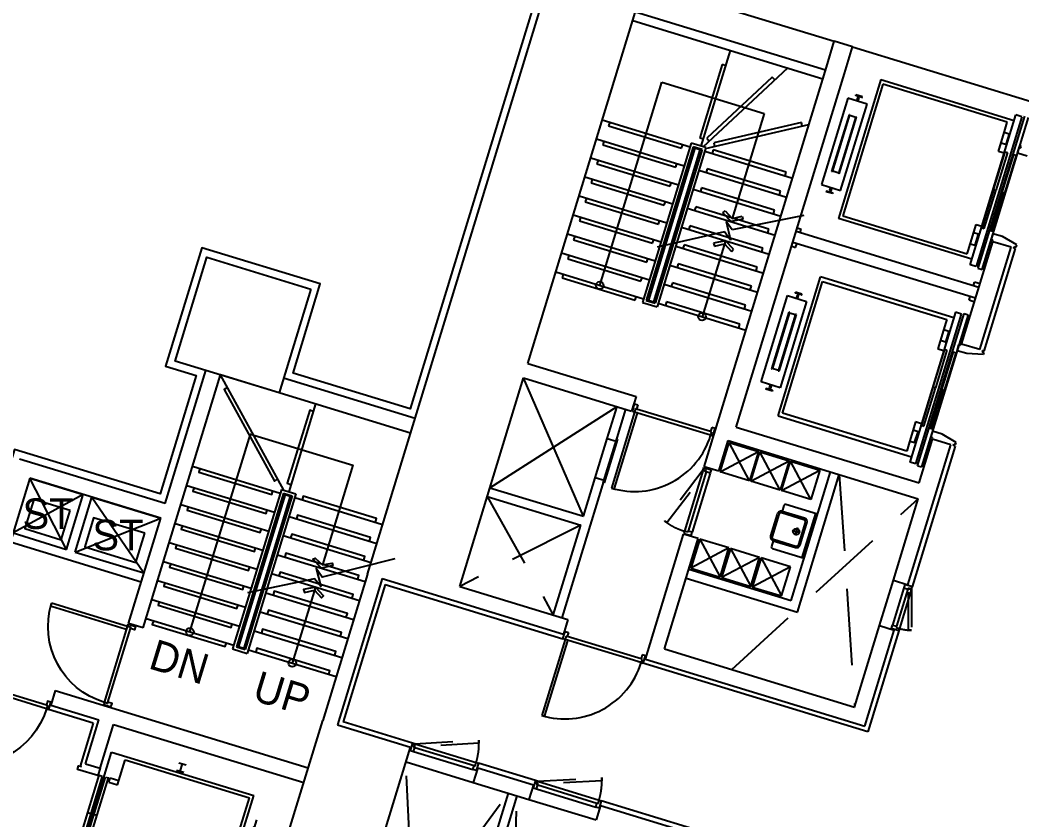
# Model space of a CAD drawing. Header units: millimetres. Extents: x -7616 to 421613, y 91067 to 341353.
# Drawn here: x 330073 to 343174, y 224348 to 234811 of the extents above; entities that cross this region are included whole.
import ezdxf
from ezdxf.enums import TextEntityAlignment as Align

# ---------------------------------------------------------------- set-up
doc = ezdxf.new("R2010")
doc.units = ezdxf.units.MM
doc.header["$LTSCALE"] = 500
doc.header["$MEASUREMENT"] = 0
doc.linetypes.add('HIDDEN', pattern=[2, 1, -1])
doc.linetypes.add('HOON1', pattern=[3, 2, -1])
doc.layers.add('e-plan', color=9, linetype='CONTINUOUS')
doc.styles.add('돋움', font='Dotum.ttf')

# ---------------------------------------------------------------- blocks, each defined once
blk = doc.blocks.new('1~2F TC-140305')
at = {"layer": 'e-plan', "ltscale": 0.5}
blk.add_lwpolyline([(-81063, -27025), (-81478, -28383), (-82836, -27968), (-82421, -26610), (-81063, -27025)], dxfattribs=at)
blk = doc.blocks.new('1F 코어')
at = {"layer": 'e-plan'}
for p, q in [((-80321, -30755), (-77500, -21527)), ((-78224, -27998), (-76703, -23025)), ((-76703, -23025), (-74217, -23785)), ((-76818, -23400), (-74331, -24160)), ((-76853, -23515), (-74366, -24275)), ((-74320, -24123), (-74217, -23785)), ((-75959, -25156), (-75576, -23905)), ((-74084, -24206), (-73978, -23858)), ((-73978, -23858), (-71587, -24589)), ((-75685, -24089), (-75977, -25046)), ((-75637, -24104), (-75685, -24089)), ((-75931, -25164), (-74826, -24134)), ((-75918, -29351), (-74320, -24123)), ((-75498, -28831), (-74084, -24206)), ((-77284, -26978), (-76471, -24319)), ((-76471, -24319), (-75133, -24729)), ((-75029, -24254), (-75885, -25053)), ((-74995, -24291), (-75029, -24254)), ((-73607, -24285), (-74163, -26102)), ((-73580, -24346), (-74106, -26067)), ((-73607, -24285), (-71863, -24819)), ((-71954, -24843), (-73580, -24346)), ((-73937, -24492), (-73935, -24486)), ((-73850, -24512), (-73935, -24486)), ((-73903, -24507), (-73935, -24495)), ((-74038, -24530), (-74383, -25659)), ((-74134, -25735), (-73789, -24606)), ((-73789, -24606), (-74038, -24530)), ((-73918, -24555), (-73909, -24526)), ((-73917, -24557), (-73918, -24555)), ((-73904, -24561), (-73917, -24557)), ((-73909, -24526), (-73905, -24523)), ((-73905, -24523), (-73901, -24511)), ((-73904, -24561), (-73903, -24560)), ((-73903, -24507), (-73901, -24511)), ((-73903, -24560), (-73893, -24530)), ((-73896, -24526), (-73892, -24514)), ((-73893, -24530), (-73896, -24526)), ((-73888, -24512), (-73892, -24514)), ((-73854, -24519), (-73888, -24512)), ((-73851, -24518), (-73850, -24512)), ((-75133, -24729), (-75552, -26102)), ((-74247, -25489), (-74020, -24747)), ((-74240, -25491), (-74013, -24749)), ((-74013, -24749), (-74020, -24747)), ((-73935, -24781), (-74015, -24757)), ((-72440, -26707), (-71841, -24747)), ((-71763, -24771), (-71841, -24747)), ((-77250, -24813), (-76102, -25164)), ((-77154, -24843), (-77169, -24890)), ((-77169, -24890), (-76213, -25183)), ((-75900, -25187), (-74550, -24875)), ((-74646, -24846), (-75793, -25111)), ((-74635, -24895), (-74646, -24846)), ((-74159, -25516), (-73932, -24774)), ((-74152, -25518), (-73925, -24776)), ((-73925, -24776), (-73932, -24774)), ((-71763, -24771), (-72362, -26731)), ((-71730, -24765), (-72338, -26754)), ((-72285, -26770), (-71677, -24781)), ((-71982, -24934), (-71954, -24843)), ((-72071, -25225), (-71982, -24934)), ((-71994, -24974), (-71930, -24994)), ((-71930, -24994), (-71974, -25137)), ((-77326, -25062), (-76178, -25413)), ((-77230, -25091), (-77245, -25139)), ((-77245, -25139), (-76289, -25431)), ((-76088, -25116), (-76725, -27201)), ((-76213, -25183), (-76198, -25135)), ((-75896, -25175), (-76088, -25116)), ((-75977, -25046), (-75929, -25060)), ((-75885, -25053), (-75851, -25090)), ((-75793, -25111), (-75782, -25160)), ((-71974, -25137), (-72038, -25118)), ((-71772, -25160), (-71791, -25154)), ((-76061, -25166), (-76675, -27175)), ((-76040, -25183), (-76648, -27172)), ((-75973, -25204), (-76581, -27193)), ((-75946, -25201), (-76560, -27210)), ((-75896, -25175), (-76534, -27260)), ((-76040, -25183), (-76064, -25176)), ((-75946, -25201), (-76061, -25166)), ((-75973, -25204), (-76040, -25183)), ((-75973, -25204), (-75970, -25194)), ((-75973, -25204), (-75965, -25196)), ((-75973, -25204), (-75954, -25199)), ((-75949, -25211), (-75973, -25204)), ((-75911, -25223), (-74764, -25574)), ((-75801, -25204), (-75815, -25252)), ((-74845, -25496), (-75801, -25204)), ((-72136, -25728), (-71984, -25231)), ((-71953, -25241), (-72105, -25737)), ((-71995, -25249), (-72071, -25225)), ((-72021, -25763), (-71869, -25266)), ((-71839, -25276), (-71990, -25772)), ((-71984, -25231), (-71953, -25241)), ((-71869, -25266), (-71839, -25276)), ((-71820, -25250), (-71797, -25173)), ((-71696, -25288), (-71820, -25250)), ((-71797, -25173), (-71778, -25179)), ((-71778, -25179), (-71772, -25160)), ((-77402, -25311), (-76254, -25661)), ((-77306, -25340), (-77321, -25388)), ((-77321, -25388), (-76365, -25680)), ((-76289, -25431), (-76274, -25384)), ((-76140, -25425), (-76116, -25432)), ((-76049, -25452), (-76025, -25460)), ((-75987, -25471), (-74840, -25822)), ((-75877, -25453), (-75891, -25501)), ((-74921, -25745), (-75877, -25453)), ((-74859, -25544), (-74845, -25496)), ((-74240, -25491), (-74247, -25489)), ((-74157, -25508), (-74237, -25483)), ((-74152, -25518), (-74159, -25516)), ((-77478, -25559), (-76330, -25910)), ((-77382, -25588), (-77397, -25636)), ((-77397, -25636), (-76441, -25929)), ((-76365, -25680), (-76350, -25632)), ((-76216, -25673), (-76192, -25680)), ((-74383, -25659), (-74134, -25735)), ((-77554, -25808), (-76406, -26159)), ((-76125, -25701), (-76101, -25708)), ((-76063, -25720), (-74916, -26071)), ((-75953, -25701), (-75967, -25749)), ((-74997, -25994), (-75953, -25701)), ((-74935, -25793), (-74921, -25745)), ((-74320, -25747), (-74322, -25752)), ((-74237, -25778), (-74322, -25752)), ((-74284, -25753), (-74317, -25745)), ((-74284, -25753), (-74280, -25751)), ((-74276, -25738), (-74280, -25751)), ((-74269, -25705), (-74278, -25734)), ((-74278, -25734), (-74276, -25738)), ((-74267, -25741), (-74271, -25753)), ((-74269, -25757), (-74271, -25753)), ((-74268, -25704), (-74269, -25705)), ((-74237, -25770), (-74269, -25757)), ((-74255, -25708), (-74268, -25704)), ((-74263, -25739), (-74267, -25741)), ((-74254, -25709), (-74263, -25739)), ((-74255, -25708), (-74254, -25709)), ((-74235, -25773), (-74237, -25778)), ((-72136, -25729), (-72288, -26226)), ((-72257, -26235), (-72106, -25739)), ((-72022, -25765), (-72173, -26261)), ((-72143, -26270), (-71991, -25774)), ((-72105, -25737), (-72136, -25728)), ((-72106, -25739), (-72136, -25729)), ((-71991, -25774), (-72022, -25765)), ((-71990, -25772), (-72021, -25763)), ((-77458, -25837), (-77473, -25885)), ((-77473, -25885), (-76517, -26177)), ((-76441, -25929), (-76426, -25881)), ((-76292, -25922), (-76268, -25929)), ((-77630, -26057), (-76482, -26407)), ((-76201, -25950), (-76177, -25957)), ((-76139, -25969), (-74992, -26319)), ((-76029, -25950), (-76044, -25998)), ((-75073, -26242), (-76029, -25950)), ((-75676, -26029), (-75644, -26004)), ((-75565, -26144), (-75676, -26029)), ((-75644, -26004), (-75552, -26102)), ((-74615, -26062), (-75553, -26253)), ((-75552, -26102), (-75422, -26072)), ((-75422, -26072), (-75413, -26110)), ((-75011, -26042), (-74997, -25994)), ((-74106, -26067), (-72480, -26564)), ((-77534, -26086), (-77549, -26134)), ((-77549, -26134), (-76593, -26426)), ((-76517, -26177), (-76502, -26130)), ((-76368, -26170), (-76344, -26178)), ((-76277, -26198), (-76253, -26206)), ((-76105, -26199), (-76120, -26246)), ((-75149, -26491), (-76105, -26199)), ((-75553, -26253), (-75630, -26143)), ((-75630, -26143), (-75574, -26386)), ((-75413, -26110), (-75565, -26144)), ((-72419, -26636), (-74163, -26102)), ((-72468, -26524), (-72363, -26182)), ((-72363, -26182), (-72287, -26205)), ((-77706, -26305), (-76558, -26656)), ((-77610, -26334), (-77625, -26382)), ((-75651, -26276), (-76532, -26479)), ((-76215, -26217), (-75068, -26568)), ((-75574, -26386), (-75651, -26276)), ((-75087, -26290), (-75073, -26242)), ((-72325, -27004), (-74716, -26273)), ((-74701, -26225), (-74648, -26241)), ((-74663, -26289), (-74648, -26241)), ((-72332, -26309), (-72396, -26289)), ((-72376, -26452), (-72332, -26309)), ((-72288, -26226), (-72257, -26235)), ((-72173, -26261), (-72143, -26270)), ((-72142, -26302), (-72165, -26378)), ((-72018, -26340), (-72142, -26302)), ((-77625, -26382), (-76669, -26675)), ((-76593, -26426), (-76578, -26378)), ((-76444, -26419), (-76420, -26426)), ((-76353, -26447), (-76329, -26454)), ((-76181, -26447), (-76196, -26495)), ((-75225, -26740), (-76181, -26447)), ((-75641, -26393), (-75945, -27387)), ((-75641, -26393), (-75797, -26426)), ((-75797, -26426), (-75785, -26465)), ((-75785, -26465), (-75654, -26435)), ((-75654, -26435), (-75563, -26533)), ((-75535, -26506), (-75641, -26393)), ((-74774, -26464), (-74722, -26480)), ((-72369, -27147), (-74760, -26416)), ((-74722, -26480), (-74707, -26433)), ((-72552, -27745), (-72142, -26406)), ((-72440, -26433), (-72376, -26452)), ((-72152, -26403), (-72171, -26397)), ((-72165, -26378), (-72146, -26384)), ((-72146, -26384), (-72152, -26403)), ((-71903, -26479), (-72142, -26406)), ((-71831, -26449), (-72018, -26340)), ((-71840, -26478), (-71831, -26449)), ((-77782, -26554), (-76634, -26905)), ((-77686, -26583), (-77701, -26631)), ((-76291, -26466), (-75144, -26817)), ((-75563, -26533), (-75535, -26506)), ((-75163, -26539), (-75149, -26491)), ((-72480, -26564), (-72468, -26524)), ((-72313, -27818), (-71903, -26479)), ((-72255, -27836), (-71846, -26497)), ((-71870, -26490), (-71864, -26470)), ((-71846, -26497), (-71870, -26490)), ((-71864, -26470), (-71840, -26478)), ((-77701, -26631), (-76745, -26923)), ((-76669, -26675), (-76654, -26627)), ((-76520, -26668), (-76496, -26675)), ((-76429, -26695), (-76405, -26703)), ((-76367, -26714), (-75220, -27065)), ((-76257, -26696), (-76272, -26744)), ((-75301, -26988), (-76257, -26696)), ((-72362, -26731), (-72440, -26707)), ((-77858, -26802), (-76710, -27153)), ((-77762, -26832), (-77777, -26880)), ((-75239, -26787), (-75225, -26740)), ((-72338, -26754), (-72285, -26770)), ((-77777, -26880), (-76821, -27172)), ((-76745, -26923), (-76730, -26875)), ((-76596, -26916), (-76572, -26924)), ((-76505, -26944), (-76481, -26951)), ((-76443, -26963), (-75296, -27314)), ((-76333, -26945), (-76348, -26992)), ((-75377, -27237), (-76333, -26945)), ((-75315, -27036), (-75301, -26988)), ((-74952, -28684), (-74397, -26867)), ((-74896, -28649), (-74369, -26928)), ((-72652, -27401), (-74397, -26867)), ((-74369, -26928), (-72744, -27425)), ((-72397, -26982), (-72382, -26934)), ((-72311, -26956), (-72382, -26934)), ((-75172, -28241), (-74827, -27112)), ((-74827, -27112), (-74579, -27188)), ((-74726, -27074), (-74724, -27068)), ((-74639, -27094), (-74724, -27068)), ((-74693, -27089), (-74724, -27077)), ((-74707, -27137), (-74698, -27108)), ((-74698, -27108), (-74694, -27105)), ((-74694, -27105), (-74690, -27093)), ((-74693, -27089), (-74690, -27093)), ((-74692, -27142), (-74683, -27112)), ((-74685, -27108), (-74681, -27096)), ((-74683, -27112), (-74685, -27108)), ((-74677, -27094), (-74681, -27096)), ((-74644, -27101), (-74677, -27094)), ((-74641, -27100), (-74639, -27094)), ((-76821, -27172), (-76806, -27124)), ((-76725, -27201), (-76534, -27260)), ((-76675, -27175), (-76560, -27210)), ((-76672, -27165), (-76648, -27172)), ((-76648, -27172), (-76581, -27193)), ((-76581, -27193), (-76557, -27200)), ((-76519, -27212), (-75372, -27563)), ((-76409, -27193), (-76424, -27241)), ((-75453, -27486), (-76409, -27193)), ((-75391, -27285), (-75377, -27237)), ((-74579, -27188), (-74924, -28317)), ((-74707, -27139), (-74707, -27137)), ((-74693, -27143), (-74707, -27139)), ((-74693, -27143), (-74692, -27142)), ((-72455, -27173), (-72441, -27125)), ((-72384, -27195), (-72455, -27173)), ((-74810, -27329), (-75037, -28071)), ((-74802, -27331), (-75029, -28073)), ((-74722, -27356), (-74949, -28098)), ((-74714, -27358), (-74941, -28100)), ((-74802, -27331), (-74810, -27329)), ((-74724, -27363), (-74804, -27339)), ((-74714, -27358), (-74722, -27356)), ((-72631, -27329), (-73230, -29289)), ((-73151, -29313), (-72552, -27353)), ((-73127, -29336), (-72519, -27347)), ((-72466, -27363), (-73075, -29352)), ((-72552, -27353), (-72631, -27329)), ((-72519, -27347), (-72466, -27363)), ((-75467, -27533), (-75453, -27486)), ((-72756, -27465), (-72861, -27808)), ((-72744, -27425), (-72756, -27465)), ((-72784, -27556), (-72720, -27576)), ((-72720, -27576), (-72764, -27720)), ((-72764, -27720), (-72828, -27700)), ((-72610, -27832), (-72586, -27755)), ((-72586, -27755), (-72567, -27761)), ((-72561, -27742), (-72580, -27736)), ((-72567, -27761), (-72561, -27742)), ((-72313, -27818), (-72552, -27745)), ((-72925, -28310), (-72773, -27813)), ((-72743, -27823), (-72895, -28319)), ((-72861, -27808), (-72784, -27831)), ((-72810, -28345), (-72659, -27848)), ((-72628, -27858), (-72780, -28354)), ((-72773, -27813), (-72743, -27823)), ((-72659, -27848), (-72628, -27858)), ((-72485, -27870), (-72610, -27832)), ((-72270, -27883), (-72485, -27870)), ((-72279, -27828), (-72285, -27847)), ((-72285, -27847), (-72261, -27855)), ((-72255, -27836), (-72279, -27828)), ((-72261, -27855), (-72270, -27883)), ((-78224, -27998), (-76808, -28431)), ((-75029, -28073), (-75037, -28071)), ((-74946, -28090), (-75027, -28065)), ((-74941, -28100), (-74949, -28098)), ((-79115, -30915), (-78282, -28189)), ((-77496, -29998), (-78282, -28189)), ((-78282, -28189), (-76867, -28622)), ((-74924, -28317), (-75172, -28241)), ((-75059, -28287), (-75068, -28316)), ((-75057, -28286), (-75059, -28287)), ((-75044, -28290), (-75057, -28286)), ((-75043, -28291), (-75052, -28321)), ((-75044, -28290), (-75043, -28291)), ((-76808, -28431), (-76867, -28622)), ((-75110, -28329), (-75111, -28334)), ((-75026, -28360), (-75111, -28334)), ((-75073, -28335), (-75107, -28327)), ((-75073, -28335), (-75069, -28333)), ((-75066, -28320), (-75069, -28333)), ((-75068, -28316), (-75066, -28320)), ((-75057, -28323), (-75060, -28335)), ((-75058, -28339), (-75060, -28335)), ((-75026, -28352), (-75058, -28339)), ((-75052, -28321), (-75057, -28323)), ((-75025, -28355), (-75026, -28360)), ((-72926, -28311), (-73077, -28808)), ((-73047, -28817), (-72895, -28321)), ((-72811, -28347), (-72963, -28843)), ((-72932, -28852), (-72780, -28356)), ((-72895, -28321), (-72926, -28311)), ((-72895, -28319), (-72925, -28310)), ((-72780, -28356), (-72811, -28347)), ((-72780, -28354), (-72810, -28345)), ((-76857, -28625), (-76828, -28529)), ((-76828, -28529), (-76785, -28542)), ((-76785, -28542), (-76801, -28595)), ((-78721, -29624), (-77058, -28563)), ((-77185, -28979), (-77058, -28563)), ((-76828, -28634), (-77132, -29628)), ((-77091, -29630), (-76796, -28664)), ((-77070, -29014), (-76943, -28598)), ((-76828, -28634), (-76857, -28625)), ((-76815, -28590), (-76828, -28634)), ((-75834, -28938), (-76828, -28634)), ((-76790, -28645), (-76828, -28634)), ((-76801, -28595), (-76815, -28590)), ((-75835, -28890), (-76801, -28595)), ((-76796, -28664), (-76790, -28645)), ((-74952, -28684), (-73208, -29218)), ((-73270, -29146), (-74896, -28649)), ((-73153, -28764), (-73242, -29055)), ((-73076, -28787), (-73153, -28764)), ((-73077, -28808), (-73047, -28817)), ((-75819, -28838), (-75835, -28890)), ((-75835, -28890), (-75821, -28895)), ((-75821, -28895), (-75834, -28938)), ((-75834, -28938), (-75805, -28946)), ((-75776, -28851), (-75819, -28838)), ((-75805, -28946), (-75776, -28851)), ((-75498, -28831), (-73107, -29562)), ((-73122, -28891), (-73186, -28871)), ((-73166, -29034), (-73122, -28891)), ((-72963, -28843), (-72932, -28852)), ((-72931, -28884), (-72955, -28960)), ((-72807, -28922), (-72931, -28884)), ((-72621, -29031), (-72807, -28922)), ((-77343, -29496), (-77185, -28979)), ((-77237, -29560), (-77062, -28986)), ((-77052, -28989), (-77227, -29562)), ((-77185, -28979), (-77070, -29014)), ((-77062, -28986), (-77052, -28989)), ((-75727, -29409), (-75604, -29008)), ((-75708, -29415), (-75591, -29033)), ((-75604, -29008), (-73118, -29768)), ((-75325, -29532), (-75591, -29033)), ((-75591, -29033), (-75209, -29150)), ((-73242, -29055), (-73270, -29146)), ((-73253, -30893), (-72693, -29061)), ((-73230, -29015), (-73166, -29034)), ((-72635, -29079), (-73198, -30920)), ((-73107, -29562), (-72932, -28988)), ((-72941, -28985), (-72961, -28979)), ((-72955, -28960), (-72936, -28966)), ((-72936, -28966), (-72941, -28985)), ((-72693, -29061), (-72932, -28988)), ((-72659, -29072), (-72653, -29052)), ((-72635, -29079), (-72659, -29072)), ((-72653, -29052), (-72630, -29060)), ((-72630, -29060), (-72621, -29031)), ((-75708, -29415), (-75209, -29150)), ((-75209, -29150), (-75325, -29532)), ((-75306, -29538), (-75189, -29156)), ((-74924, -29655), (-75189, -29156)), ((-75189, -29156), (-74807, -29272)), ((-75306, -29538), (-74807, -29272)), ((-74807, -29272), (-74924, -29655)), ((-74905, -29661), (-74788, -29278)), ((-74522, -29778), (-74788, -29278)), ((-74788, -29278), (-74405, -29395)), ((-73151, -29313), (-73230, -29289)), ((-73127, -29336), (-73075, -29352)), ((-75930, -29389), (-76176, -30192)), ((-75891, -29417), (-76128, -30191)), ((-75839, -29433), (-76076, -30207)), ((-75930, -29389), (-75921, -29360)), ((-75887, -29402), (-75930, -29389)), ((-75921, -29360), (-75826, -29390)), ((-75727, -29409), (-75918, -29351)), ((-75891, -29417), (-75887, -29402)), ((-75839, -29433), (-75891, -29417)), ((-75834, -29418), (-75839, -29433)), ((-75826, -29390), (-75834, -29418)), ((-75834, -29418), (-75834, -29418)), ((-75325, -29532), (-75708, -29415)), ((-74905, -29661), (-74405, -29395)), ((-74780, -31100), (-74266, -29417)), ((-74700, -31250), (-74151, -29452)), ((-74405, -29395), (-74522, -29778)), ((-77776, -31324), (-77228, -29531)), ((-77496, -29998), (-77343, -29496)), ((-77228, -29531), (-77343, -29496)), ((-77227, -29562), (-77237, -29560)), ((-74924, -29655), (-75306, -29538)), ((-78756, -29738), (-77532, -30113)), ((-78721, -29624), (-77496, -29998)), ((-77132, -29628), (-77094, -29640)), ((-77094, -29640), (-77091, -29630)), ((-74522, -29778), (-74905, -29661)), ((-74876, -29858), (-74899, -29934)), ((-74435, -29972), (-74851, -29845)), ((-73444, -30834), (-73118, -29768)), ((-74962, -29968), (-75050, -30254)), ((-74943, -29973), (-75030, -30260)), ((-74614, -30043), (-74905, -29953)), ((-74608, -30023), (-74899, -29934)), ((-74464, -29963), (-74639, -30537)), ((-74611, -30546), (-74435, -29972)), ((-77891, -31289), (-77532, -30113)), ((-74638, -30224), (-74594, -30080)), ((-74618, -30229), (-74575, -30086)), ((-76687, -31866), (-76187, -30231)), ((-75996, -30289), (-76187, -30231)), ((-76176, -30192), (-76184, -30221)), ((-76184, -30221), (-76089, -30250)), ((-76133, -30206), (-76176, -30192)), ((-76128, -30191), (-76133, -30206)), ((-76076, -30207), (-76128, -30191)), ((-76089, -30250), (-76080, -30222)), ((-76080, -30222), (-76076, -30207)), ((-76080, -30222), (-76080, -30222)), ((-74661, -30216), (-74768, -30184)), ((-74697, -30146), (-74729, -30251)), ((-74681, -30367), (-74638, -30224)), ((-74662, -30373), (-74618, -30229)), ((-76438, -31733), (-75996, -30289)), ((-75977, -30295), (-76094, -30678)), ((-75977, -30295), (-75711, -30795)), ((-75594, -30412), (-75977, -30295)), ((-75016, -30317), (-75040, -30393)), ((-75016, -30317), (-74725, -30406)), ((-75011, -30298), (-74719, -30387)), ((-75594, -30412), (-76094, -30678)), ((-75711, -30795), (-75594, -30412)), ((-75575, -30418), (-75692, -30800)), ((-75575, -30418), (-75310, -30917)), ((-75193, -30535), (-75575, -30418)), ((-75026, -30418), (-74611, -30546)), ((-75193, -30535), (-75692, -30800)), ((-75310, -30917), (-75193, -30535)), ((-75174, -30541), (-75291, -30923)), ((-74791, -30658), (-75291, -30923)), ((-75174, -30541), (-74908, -31040)), ((-74791, -30658), (-75174, -30541)), ((-74908, -31040), (-74791, -30658)), ((-80321, -30755), (-80906, -32668)), ((-76119, -30691), (-74780, -31100)), ((-76094, -30678), (-75711, -30795)), ((-80130, -30813), (-80715, -32726)), ((-80090, -30888), (-80640, -32686)), ((-80130, -30813), (-77758, -31539)), ((-80090, -30888), (-77766, -31599)), ((-79115, -30915), (-77700, -31347)), ((-76154, -30806), (-74700, -31250)), ((-75692, -30800), (-75310, -30917)), ((-73625, -31427), (-73444, -30834)), ((-73444, -30834), (-73253, -30893)), ((-73303, -30919), (-73307, -30934)), ((-73294, -30891), (-73303, -30919)), ((-73303, -30919), (-73303, -30919)), ((-73198, -30920), (-73294, -30891)), ((-73207, -30948), (-73198, -30920)), ((-75291, -30923), (-74908, -31040)), ((-73307, -30934), (-73456, -31421)), ((-73254, -30950), (-73404, -31437)), ((-73207, -30948), (-73365, -31465)), ((-73307, -30934), (-73254, -30950)), ((-73254, -30950), (-73250, -30935)), ((-73250, -30935), (-73207, -30948)), ((-77700, -31347), (-77758, -31539)), ((-73951, -32493), (-73625, -31427)), ((-73625, -31427), (-73434, -31486)), ((-73469, -31464), (-73461, -31436)), ((-73461, -31436), (-73456, -31421)), ((-73461, -31436), (-73461, -31436)), ((-73456, -31421), (-73404, -31437)), ((-73404, -31437), (-73408, -31452)), ((-77766, -31599), (-77737, -31503)), ((-77725, -31565), (-77738, -31608)), ((-77737, -31503), (-77694, -31516)), ((-77710, -31569), (-77725, -31565)), ((-77694, -31516), (-77710, -31569)), ((-76744, -31864), (-77710, -31569)), ((-73818, -32743), (-73434, -31486)), ((-73374, -31494), (-73779, -32818)), ((-73374, -31494), (-73469, -31464)), ((-73408, -31452), (-73365, -31465)), ((-73365, -31465), (-73374, -31494)), ((-77738, -31608), (-78042, -32602)), ((-78001, -32604), (-77705, -31638)), ((-77738, -31608), (-77766, -31599)), ((-76743, -31912), (-77738, -31608)), ((-77699, -31619), (-77738, -31608)), ((-77705, -31638), (-77699, -31619)), ((-76728, -31812), (-76744, -31864)), ((-76685, -31825), (-76728, -31812)), ((-76714, -31920), (-76685, -31825)), ((-76438, -31733), (-73951, -32493)), ((-73779, -32818), (-76791, -31897)), ((-76744, -31864), (-76730, -31869)), ((-76730, -31869), (-76743, -31912)), ((-76743, -31912), (-76714, -31920)), ((-76687, -31866), (-73818, -32743)), ((-78042, -32602), (-78003, -32614)), ((-78003, -32614), (-78001, -32604)), ((-82894, -39170), (-80906, -32668)), ((-80715, -32726), (-79758, -33018)), ((-79731, -32964), (-80640, -32686)), ((-79703, -32973), (-78899, -33218)), ((-81396, -38374), (-79758, -33018)), ((-79718, -33073), (-78943, -33310)), ((-79701, -33020), (-78927, -33257)), ((-79817, -33210), (-78937, -33479)), ((-78125, -33455), (-78871, -33227)), ((-78879, -33287), (-78937, -33479)), ((-78879, -33287), (-78152, -33510)), ((-78937, -33479), (-78210, -33701)), ((-78152, -33510), (-78210, -33701)), ((-78125, -33455), (-78154, -33551)), ((-78096, -33464), (-78125, -33455)), ((-78111, -33564), (-78095, -33511)), ((-78109, -33507), (-78096, -33464)), ((-78095, -33511), (-78109, -33507)), ((-78096, -33464), (-77293, -33710)), ((-78095, -33511), (-77320, -33748)), ((-79630, -37387), (-78478, -33619)), ((-79550, -37537), (-78363, -33654)), ((-78154, -33551), (-78125, -33560)), ((-78125, -33560), (-78125, -33560)), ((-78125, -33560), (-78111, -33564)), ((-78111, -33564), (-77336, -33801)), ((-78210, -33701), (-77331, -33970)), ((-77336, -33801), (-77320, -33748)), ((-77322, -33805), (-77336, -33801)), ((-77272, -33779), (-77331, -33970)), ((-77320, -33748), (-77306, -33753)), ((-77306, -33753), (-77293, -33710)), ((-77293, -33710), (-77264, -33718)), ((-77264, -33718), (-77293, -33814)), ((-77272, -33779), (-74403, -34656)), ((-74328, -34616), (-77264, -33718)), ((-77293, -33814), (-77322, -33805)), ((-77322, -33805), (-77322, -33805))]:
    blk.add_line(p, q, dxfattribs=at)
at = {"layer": 'e-plan', "linetype": 'HIDDEN'}
for p, q in [((-75930, -29389), (-76439, -30058)), ((-76406, -30081), (-75899, -29414)), ((-75899, -29414), (-75930, -29389)), ((-76439, -30058), (-76406, -30081)), ((-73247, -30951), (-73207, -30948)), ((-73246, -31489), (-73247, -30951)), ((-73207, -30948), (-73206, -31488)), ((-73206, -31488), (-73246, -31489)), ((-78096, -33464), (-77257, -33416)), ((-78093, -33504), (-78096, -33464)), ((-77257, -33456), (-78093, -33504)), ((-77257, -33416), (-77257, -33456))]:
    blk.add_line(p, q, dxfattribs=at)
at = {"layer": 'e-plan', "linetype": 'HOON1'}
for p, q in [((-74151, -29452), (-73951, -32493)), ((-78756, -29738), (-77891, -31289)), ((-75558, -32002), (-73118, -29768)), ((-77532, -30113), (-79115, -30915)), ((-79630, -37387), (-79817, -33210)), ((-80969, -36978), (-78478, -33619)), ((-78518, -37852), (-78363, -33654))]:
    blk.add_line(p, q, dxfattribs=at)
at = {"layer": 'e-plan'}
for points in [[(-79731, -32964), (-79761, -33060), (-79732, -33068), (-79732, -33068), (-79718, -33073), (-79701, -33020), (-79716, -33016), (-79703, -32973)], [(-78871, -33227), (-78900, -33323), (-78929, -33314), (-78929, -33314), (-78943, -33310), (-78927, -33257), (-78913, -33261), (-78899, -33218)]]:
    blk.add_lwpolyline(points, close=True, dxfattribs=at)
at = {"layer": 'e-plan', "linetype": 'HIDDEN'}
blk.add_lwpolyline([(-78864, -32925), (-78863, -32965), (-79700, -33013), (-79703, -32973), (-78864, -32925)], dxfattribs=at)
at = {"layer": 'e-plan'}
for centre, radius in [((-77284, -26978), 50), ((-75945, -27387), 50), ((-74714, -30200), 40)]:
    blk.add_circle(centre, radius, dxfattribs=at)
for centre, radius, start, end in [((-73934, -24492), 2.5, 163, 249.5907), ((-73854, -24517), 2.5, 256.4093, 343), ((-74318, -25748), 2.5, 76.4093, 163), ((-74238, -25772), 2.5, 343, 69.5907), ((-74724, -27074), 2.5, 163, 249.5907), ((-74643, -27099), 2.5, 256.4093, 343), ((-75107, -28330), 2.5, 76.4093, 163), ((-75027, -28354), 2.5, 343, 69.5907), ((-76828, -28634), 1040, 253, 343), ((-74857, -29864), 20, 73, 163), ((-74914, -29982), 50, 73, 163), ((-74914, -29982), 30, 73, 163), ((-74622, -30071), 30, 343, 73), ((-74622, -30071), 50, 343, 73), ((-75002, -30269), 50, 163, 253), ((-75002, -30269), 30, 163, 253), ((-75021, -30399), 20, 163, 253), ((-74710, -30358), 50, 253, 343), ((-74710, -30358), 30, 253, 343), ((-77738, -31608), 1040, 253, 343)]:
    blk.add_arc(centre, radius, start, end, dxfattribs=at)
at = {"layer": 'e-plan', "linetype": 'HIDDEN'}
for centre, radius, start, end in [((-75930, -29389), 840, 232.7333, 253), ((-73207, -30948), 540, 253, 270.0611), ((-79703, -32973), 840, 343, 3.2667), ((-78096, -33464), 840, 343, 3.2667)]:
    blk.add_arc(centre, radius, start, end, dxfattribs=at)
at = {"layer": 'e-plan'}
blk.add_blockref('1~2F TC-140305', (0, 0), dxfattribs=at)
blk = doc.blocks.new('A$C1B455614')
at = {"layer": 'e-plan'}
for p, q in [((-946, 970), (-1046, 970)), ((-996, 870), (-996, 970)), ((-2009, 845), (-2009, -845)), ((-64, 845), (-2009, 845)), ((-264, 800), (-1964, 800)), ((-1964, 800), (-1964, -800)), ((-946, 870), (-1046, 870)), ((-264, 800), (-264, 460)), ((-64, 845), (-64, -845)), ((-2142, 553), (-2142, -553)), ((-2117, 450), (-2167, 450)), ((-2167, 400), (-2167, 350)), ((-2117, 400), (-2167, 400)), ((-2117, 400), (-2117, 350)), ((-144, 520), (-264, 520)), ((-144, 460), (-264, 460)), ((-144, 520), (-144, 460)), ((-84, 510), (-124, 510)), ((-124, 510), (-124, -510)), ((-84, 510), (-84, -510)), ((-2067, 375), (-2217, 375)), ((-2217, 375), (-2217, -375)), ((-2117, 350), (-2167, 350)), ((-2067, 375), (-2067, -375)), ((0, 0), (-40, 0)), ((-84, 0, 0), (-124, 0, 0)), ((-84, 0), (-124, 0)), ((0, 0, 0), (-40, 0, 0)), ((-2067, -375), (-2217, -375)), ((-2117, -350), (-2167, -350)), ((-2167, -350), (-2167, -400)), ((-2117, -350), (-2117, -400)), ((-2117, -400), (-2167, -400)), ((-2117, -450), (-2167, -450)), ((-144, -460), (-264, -460)), ((-144, -460, 0), (-264, -460, 0)), ((-264, -460), (-264, -800)), ((-144, -520), (-264, -520)), ((-144, -520, 0), (-264, -520, 0)), ((-144, -460), (-144, -520)), ((-144, -460, 0), (-144, -520, 0)), ((-84, -510), (-124, -510)), ((-84, -510, 0), (-124, -510, 0)), ((-64, -845), (-2009, -845)), ((-264, -800), (-1964, -800)), ((-946, -870), (-1046, -870)), ((-996, -870), (-996, -970)), ((-946, -970), (-1046, -970))]:
    blk.add_line(p, q, dxfattribs=at)
blk.add_lwpolyline([(-40, -510), (-40, 510), (0, 510), (0, -510)], close=True, dxfattribs=at)
blk = doc.blocks.new('fsd1100-100')
at = {"layer": 'e-plan'}
for p, q in [((1070, 0), (30, 0)), ((1055, -45), (45, -45))]:
    blk.add_line(p, q, dxfattribs=at)
blk.add_lwpolyline([(30, 1040), (70, 1040), (70, 1030), (70, 20), (70, 0), (30, 0)], close=True, dxfattribs=at)
for points in [[(0, 0), (0, -100), (45, -100), (45, -45), (30, -45), (30, 0), (0, 0)], [(1100, 0), (1100, -100), (1055, -100), (1055, -45), (1070, -45), (1070, 0), (1100, 0)]]:
    blk.add_lwpolyline(points, dxfattribs=at)
blk.add_arc((30, 0), 1040, 0, 90, dxfattribs=at)

msp = doc.modelspace()

# ---------------------------------------------------------------- linework, layer by layer
at = {"layer": 'e-plan', "ltscale": 0.5}
for p, q in [((331970, 228487), (332502, 230227)), ((331682, 226860), (332694, 230169)), ((330200, 228819), (330898, 228606)), ((330679, 227888), (330200, 228819)), ((330898, 228606), (329981, 228102)), ((331013, 228571), (331912, 228296)), ((331013, 228571), (331692, 227579)), ((330793, 227853), (331912, 228296)), ((331491, 226919), (331912, 228296))]:
    msp.add_line(p, q, dxfattribs=at)
at = {"layer": 'e-plan'}
for p, q in [((333520, 228661), (332694, 230169)), ((335238, 229600), (333517, 230126)), ((333937, 229789), (333586, 228641)), ((331970, 228487), (330067, 229069)), ((332328, 228974), (333476, 228623)), ((330200, 228819), (329393, 226180)), ((331912, 228296), (330200, 228819)), ((332252, 228725), (333400, 228374)), ((333490, 228671), (332853, 226586)), ((333490, 228671), (333681, 228612)), ((330679, 227888), (330898, 228606)), ((330793, 227853), (331013, 228571)), ((333517, 228621), (332903, 226612)), ((333538, 228604), (332930, 226615)), ((333605, 228583), (332997, 226594)), ((333632, 228586), (333018, 226577)), ((333681, 228612), (333044, 226527)), ((333514, 228611), (333538, 228604)), ((333517, 228621), (333632, 228586)), ((333538, 228604), (333605, 228583)), ((333555, 228599), (333548, 228611)), ((333574, 228603), (333571, 228594)), ((333605, 228583), (333629, 228576)), ((333667, 228564), (334814, 228213)), ((332176, 228476), (333324, 228125)), ((333438, 228362), (333462, 228355)), ((333529, 228335), (333553, 228327)), ((333591, 228316), (334738, 227965)), ((332100, 228228), (333248, 227877)), ((333362, 228114), (333386, 228106)), ((329946, 227987), (331657, 227464)), ((329981, 228102), (330679, 227888)), ((332024, 227979), (333172, 227628)), ((333453, 228086), (333477, 228079)), ((333515, 228067), (334662, 227716)), ((330793, 227853), (331692, 227579)), ((333286, 227865), (333310, 227858)), ((331948, 227730), (333096, 227380)), ((333377, 227837), (333401, 227830)), ((333439, 227818), (334586, 227468)), ((333210, 227617), (333234, 227609)), ((333301, 227589), (333325, 227581)), ((331872, 227482), (333020, 227131)), ((333363, 227570), (334510, 227219)), ((333134, 227368), (333158, 227361)), ((333225, 227340), (333249, 227333)), ((333287, 227321), (334434, 226970)), ((331796, 227233), (332944, 226882)), ((333058, 227119), (333082, 227112)), ((333149, 227091), (333173, 227084)), ((333211, 227072), (334358, 226722)), ((331720, 226985), (332867, 226634)), ((331682, 226860), (331491, 226919)), ((332982, 226871), (333006, 226863)), ((333073, 226843), (333097, 226836)), ((333135, 226824), (334282, 226473)), ((332853, 226586), (333044, 226527)), ((332903, 226612), (333018, 226577)), ((332906, 226622), (332930, 226615)), ((332930, 226615), (332997, 226594)), ((332997, 226594), (333020, 226587)), ((333059, 226575), (334206, 226224)), ((330532, 226041), (330474, 225849)), ((330532, 226041), (333842, 225029)), ((331030, 225616), (330446, 225795)), ((330474, 225849), (331105, 225656)), ((331030, 225616), (330857, 225052)), ((330929, 225083), (331105, 225656)), ((331121, 225024), (331296, 225598)), ((331296, 225598), (333784, 224837)), ((330929, 225083), (331121, 225024))]:
    msp.add_line(p, q, dxfattribs=at)
for points in [[(337283, 236629), (335172, 229725), (333642, 230193), (333999, 231359), (332449, 231833), (331976, 230284), (332377, 230161), (331904, 228612), (330001, 229194), (329194, 226554), (328037, 226908), (327168, 224068), (321597, 224068)], [(335180, 229409), (332694, 230169)], [(332784, 230004), (332740, 229980), (333398, 228781), (333441, 228805)], [(333907, 229693), (333860, 229708), (333567, 228752), (333615, 228737)], [(332294, 226809), (333085, 229396), (334423, 228987), (334026, 227685)], [(332424, 228944), (332409, 228897), (333365, 228604), (333380, 228652)], [(332348, 228696), (332333, 228648), (333289, 228356), (333304, 228403)], [(334719, 228243), (334733, 228291), (333777, 228583), (333763, 228535)], [(332272, 228447), (332257, 228399), (333213, 228107), (333228, 228155)], [(334643, 227994), (334657, 228042), (333701, 228334), (333686, 228286)], [(332196, 228198), (332181, 228151), (333137, 227858), (333152, 227906)], [(334567, 227745), (334581, 227793), (333625, 228086), (333610, 228038)], [(332120, 227950), (332105, 227902), (333061, 227610), (333076, 227657)], [(334975, 227764), (334022, 227525), (333945, 227636), (334004, 227402), (333924, 227503), (333049, 227318)], [(334491, 227497), (334505, 227545), (333549, 227837), (333534, 227789)], [(334026, 227685), (334153, 227705), (334165, 227677), (334013, 227643), (333902, 227758), (333931, 227773), (334026, 227685)], [(332044, 227701), (332029, 227653), (332985, 227361), (333000, 227409)], [(334415, 227248), (334429, 227296), (333473, 227588), (333458, 227541)], [(331968, 227453), (331953, 227405), (332909, 227112), (332924, 227160)], [(334339, 226999), (334353, 227047), (333397, 227340), (333382, 227292)], [(333937, 227394), (333633, 226400)], [(333924, 227352), (334015, 227254), (334043, 227281), (333937, 227394), (333781, 227361), (333793, 227322), (333924, 227352)], [(331892, 227204), (331877, 227156), (332833, 226864), (332848, 226912)], [(334263, 226751), (334277, 226799), (333321, 227091), (333306, 227043)], [(331816, 226955), (331801, 226907), (332757, 226615), (332772, 226663)], [(334187, 226502), (334201, 226550), (333245, 226842), (333230, 226795)], [(334111, 226254), (334125, 226301), (333169, 226594), (333154, 226546)], [(331121, 225024), (331091, 224928), (330824, 225010), (330838, 225058), (330876, 225046)]]:
    msp.add_lwpolyline(points, dxfattribs=at)
at = {"layer": 'e-plan', "ltscale": 0.5}
msp.add_lwpolyline([(340959, 234460), (340720, 234533)], dxfattribs=at)
at = {"layer": 'e-plan'}
for points in [[(330729, 228396), (330251, 228542), (330134, 228159), (330612, 228013)], [(331705, 228098), (331035, 228302), (330918, 227920), (331588, 227715)]]:
    msp.add_lwpolyline(points, close=True, dxfattribs=at)
for centre in [(332294, 226809), (333633, 226400)]:
    msp.add_circle(centre, 50, dxfattribs=at)

# ---------------------------------------------------------------- block references
msp.add_blockref('1F 코어', (414937, 258318), dxfattribs=at)
at = {"layer": 'e-plan', "xscale": -1}
for p, rotation in [((331488, 226909), 73.00004800231818), ((329395, 226116), 163.0000480037965)]:
    msp.add_blockref('fsd1100-100', p, dxfattribs=dict(at, rotation=rotation))
at = {"layer": 'e-plan', "extrusion": (0, 0, -1), "xscale": -1, "zscale": -1, "rotation": 196.9999995692076}
msp.add_blockref('A$C1B455614', (-330960, 224446), dxfattribs=at)

# ---------------------------------------------------------------- texts
at = {"layer": 'e-plan', "style": '돋움'}
for p in [(330439, 228354), (331353, 228075)]:
    msp.add_text('ST', height=400, dxfattribs=at).set_placement(p, align=Align.MIDDLE_CENTER)
for s, p in [('DN', (332156, 226417)), ('UP', (333499, 226006))]:
    msp.add_text(s, height=400, rotation=343.0001, dxfattribs=at).set_placement(p, align=Align.MIDDLE_CENTER)

doc.saveas('drawing.dxf')
